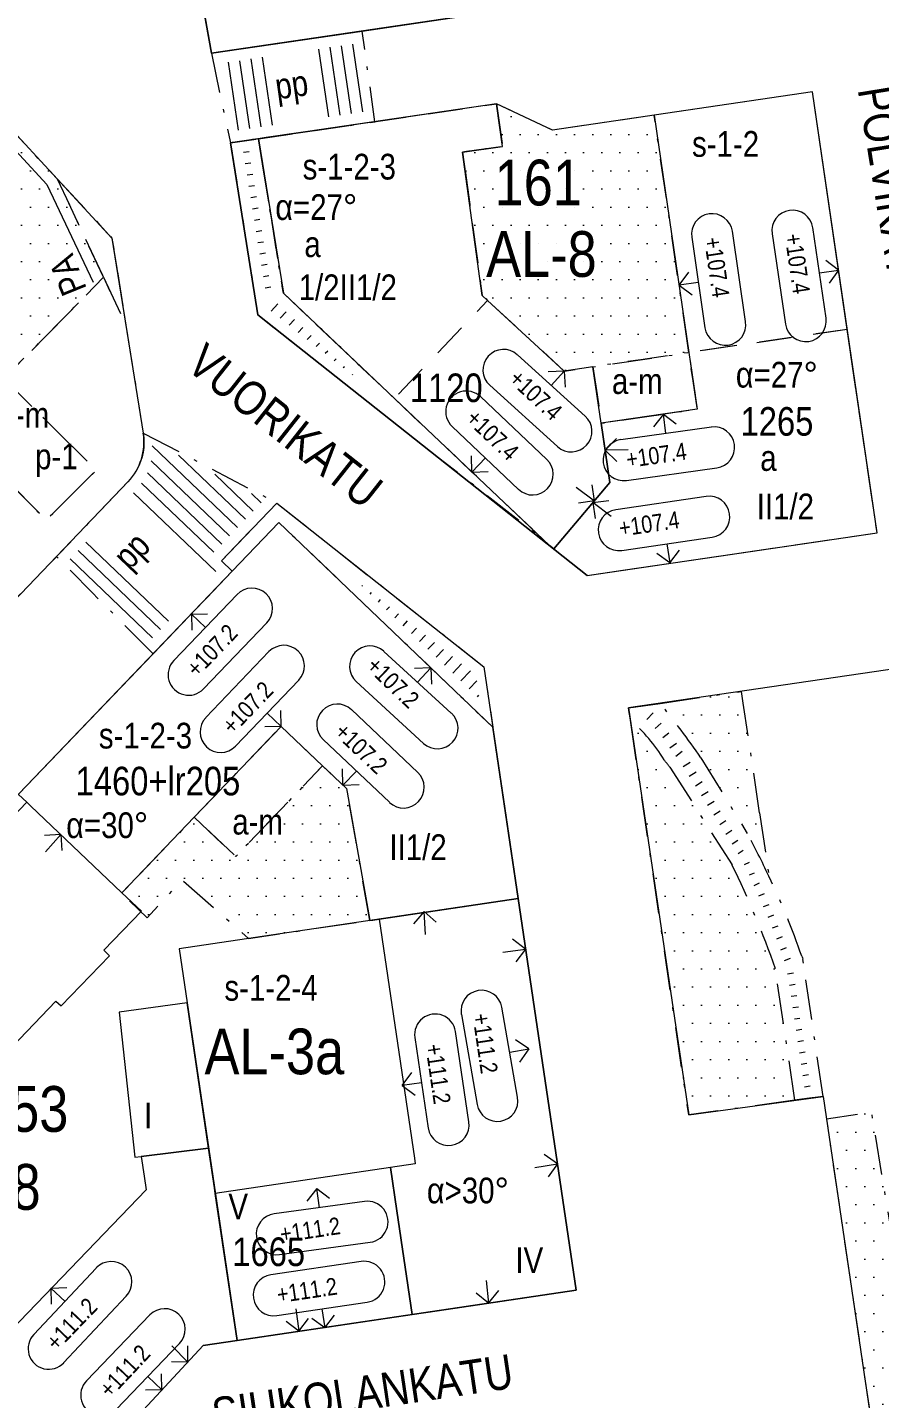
# Model space of a CAD drawing. Header units: metres. Extents: x 24485995 to 24488038, y 6819999 to 6822001.
# Drawn here: x 24487696 to 24487770.6, y 6821581.7 to 6821701.7 of the extents above; entities that cross this region are included whole.
import ezdxf

# ---------------------------------------------------------------- set-up
doc = ezdxf.new("R2010")
doc.units = ezdxf.units.M
for name, pattern in [('k10040', [10.3, 3.5, -1.5, 0.3, -1.5, 3.5]), ('k10050', [8, 3, -2, 3]), ('K10271', [0]), ('k10630.1', [0]), ('Pensasaita', [0])]:
    doc.linetypes.add(name, pattern=pattern)
for name, color, linetype, lineweight in [('AK_AsemakaavaTeksti_Kadun_puistonnimi', 7, 'Continuous', 0), ('AK_AsemakaavaTeksti_Korttelinumero', 7, 'Continuous', 0), ('AK_Kaavamerkinta_Kayttotarkoitusalue', 7, 'Continuous', 0), ('AK_KayttotarkoitusViiva', 7, 'Continuous', 0), ('AK_LiikennointiViiva_Ajoneuvoliittymakielto', 7, 'Continuous', 0), ('AK_LiikennointiViiva_Polkuviivoitus', 7, 'Continuous', 0), ('AK_MuuAsemakaavaTeksti_Alueenosan_kayttotarkoitus', 7, 'Continuous', 0), ('AK_MuuAsemakaavaTeksti_Erityismaarays', 7, 'Continuous', 0), ('AK_MuuAsemakaavaViiva_alueenosan_raja', 7, 'Continuous', 0), ('AK_MuuAsemakaavaViiva_Ohj_alueenosan_raja', 7, 'Continuous', 0), ('AK_Poistettava_merkintä', 7, 'Continuous', 0), ('AK_RakennusalaTeksti_Kerrosala_tai_luku', 7, 'Continuous', 0), ('AK_RakennusalaTeksti_Rakennusoikeus', 7, 'Continuous', 0), ('AK_RakennusalaViiva_Rakennusalan_raja__I_', 7, 'Continuous', 0), ('AK_RakentaminenSymboli_Rajaan_kiinni_nuoli', 7, 'Continuous', 0), ('AK_RakentaminenTeksti_Kattokaltevuus', 7, 'Continuous', 0), ('AK_RakentaminenTeksti_Korkeusmerkinta', 7, 'Continuous', 0), ('AK_RakentaminenTeksti_Korkeusmerkinta_ja_soikio_ja_nuoli', 7, 'Continuous', 0), ('AK_YmparistoAlue_Istutettava_alue', 7, 'Continuous', 0), ('AK_YmparistoTeksti_Aita_puurivimerkinta', 7, 'Continuous', 0), ('AK_YmparistoViiva_Istutettava_pensasaita', 7, 'Continuous', 0)]:
    doc.layers.add(name, color=color, linetype=linetype, lineweight=lineweight)
doc.styles.add('ArialNarrow', font='ARIALN.TTF')

# ---------------------------------------------------------------- blocks, each defined once
blk = doc.blocks.new('NUOLI1')
at = {"layer": 'AK_RakentaminenSymboli_Rajaan_kiinni_nuoli', "color": 7, "linetype": 'Continuous', "lineweight": 0}
for p, q in [((0, 2), (0, 0)), ((0, 0), (-1, 1)), ((0, 0), (1, 1))]:
    blk.add_line(p, q, dxfattribs=at)

msp = doc.modelspace()

# ---------------------------------------------------------------- hatches: boundary and pattern name
at = {"layer": 'AK_YmparistoAlue_Istutettava_alue', "linetype": 'Continuous', "lineweight": 0}
h = msp.add_hatch(dxfattribs=at)
h.set_pattern_fill('DOTS', style=0)
h.paths.add_polyline_path([(24487690.14, 6821679.85), (24487687.71, 6821677.37), (24487693.96, 6821670.9), (24487702.69, 6821679.79), (24487698.67, 6821688.37), (24487689.23, 6821698.57), (24487676.84, 6821687.11), (24487664.45, 6821675.64), (24487666.59, 6821673.49), (24487681.83, 6821688.28), (24487681.83, 6821688.28)], flags=0)
h = msp.add_hatch(dxfattribs=at)
h.set_pattern_fill('DOTS', style=0)
h.paths.add_polyline_path([(24487743.01, 6821671.6), (24487745.53, 6821671.97), (24487753.93, 6821673.2), (24487750.88, 6821693.97), (24487741.98, 6821692.67), (24487737.09, 6821694.98), (24487737.61, 6821691.23), (24487734.11, 6821690.75), (24487735.84, 6821678.2), (24487736.31, 6821677.77)], flags=0)
h = msp.add_hatch(dxfattribs=at)
h.set_pattern_fill('DOTS', style=0)
h.paths.add_polyline_path([(24487760.1, 6821632.94), (24487758.69, 6821642.53), (24487758.54, 6821643.55), (24487751.4, 6821642.5), (24487752.63, 6821640.95), (24487753.83, 6821639.36), (24487754.97, 6821637.74), (24487759.03, 6821631.12), (24487760, 6821629.27), (24487760.93, 6821627.39)], flags=0)
h = msp.add_hatch(dxfattribs=at)
h.set_pattern_fill('DOTS', style=0)
h.paths.add_polyline_path([(24487749.18, 6821640.72), (24487748.8, 6821641.06), (24487753.91, 6821606.48), (24487763.21, 6821607.76), (24487761.5, 6821619.27), (24487760.66, 6821621.59), (24487759.74, 6821623.88), (24487758.75, 6821626.13), (24487757.7, 6821628.36), (24487752.27, 6821636.92), (24487751.76, 6821637.56), (24487751.48, 6821637.99), (24487751.19, 6821638.41), (24487750.89, 6821638.82), (24487750.58, 6821639.22), (24487750.25, 6821639.62), (24487749.9, 6821640), (24487749.54, 6821640.36)], flags=0)
h = msp.add_hatch(dxfattribs=at)
h.set_pattern_fill('DOTS', style=0)
h.paths.add_polyline_path([(24487721.87, 6821637.04), (24487714.26, 6821629.09), (24487710.63, 6821632.53), (24487704.27, 6821625.89), (24487706.5, 6821623.73), (24487709.57, 6821627.04), (24487715.39, 6821621.93), (24487726.01, 6821623.5), (24487723.96, 6821635.05)], flags=0)
h = msp.add_hatch(dxfattribs=at)
h.set_pattern_fill('DOTS', style=0)
h.paths.add_polyline_path([(24487771.3, 6821598.42), (24487769.92, 6821606.72), (24487765.97, 6821606.12), (24487770.36, 6821576.44), (24487770.94, 6821572.48), (24487800.6, 6821577.01), (24487800.02, 6821580.97), (24487774.81, 6821577.1)], flags=0)

# ---------------------------------------------------------------- linework, layer by layer
at = {"layer": 'AK_KayttotarkoitusViiva', "linetype": 'Continuous', "lineweight": 20, "flags": 128}
for points in [[(24487774.61, 6821710.6), (24487746.46, 6821706.46), (24487735.08, 6821704.79), (24487735.37, 6821702.82), (24487712.13, 6821699.4), (24487709.02, 6821716.79), (24487728.54, 6821734.71), (24487753.33, 6821757.47)], [(24487664.45, 6821675.64), (24487689.23, 6821698.57), (24487703.43, 6821683.22), (24487706.17, 6821666.16)], [(24487737.09, 6821694.98), (24487713.79, 6821691.56), (24487716.2, 6821676.5), (24487745.03, 6821653.7), (24487770.4, 6821657.42), (24487764.73, 6821696.01), (24487741.98, 6821692.67), (24487737.09, 6821694.98)], [(24487704.84, 6821661.91), (24487691.69, 6821648.18)], [(24487686.08, 6821572.23), (24487660.63, 6821598.39), (24487695.28, 6821634.57), (24487713.95, 6821654.07), (24487713.02, 6821654.97), (24487717.86, 6821660.03), (24487735.98, 6821645.69), (24487738.98, 6821625.41)], [(24487832.23, 6821581.84), (24487825.07, 6821629.3), (24487821.77, 6821634.44), (24487810.97, 6821651.25), (24487748.65, 6821642.1), (24487753.91, 6821606.48), (24487765.68, 6821608.1), (24487770.94, 6821572.49), (24487821.77, 6821580.24), (24487832.23, 6821581.84)], [(24487738.98, 6821625.41), (24487709.31, 6821621.03), (24487714.38, 6821586.74)], [(24487738.98, 6821625.41), (24487744.05, 6821591.13), (24487714.38, 6821586.74)], [(24487714.38, 6821586.74), (24487711.41, 6821586.3), (24487692.36, 6821565.78), (24487690.27, 6821567.93)]]:
    msp.add_lwpolyline(points, dxfattribs=at)
at = {"layer": 'AK_KayttotarkoitusViiva', "linetype": 'Continuous', "lineweight": 20}
msp.add_arc((24487701.23, 6821665.36), 5, 316.2359, 9.0985, dxfattribs=at)
at = {"layer": 'AK_LiikennointiViiva_Ajoneuvoliittymakielto', "linetype": 'k10630.1', "lineweight": 5, "flags": 128}
for points in [[(24487712.13, 6821699.4), (24487709.02, 6821716.79)], [(24487689.23, 6821698.57), (24487703.43, 6821683.22)], [(24487716.2, 6821676.5), (24487713.79, 6821691.56)], [(24487703.43, 6821683.22), (24487706.17, 6821666.16)], [(24487745.03, 6821653.7), (24487716.2, 6821676.5)], [(24487717.86, 6821660.03), (24487735.98, 6821645.69)], [(24487735.98, 6821645.69), (24487738.98, 6821625.41)]]:
    msp.add_lwpolyline(points, dxfattribs=at)
at = {"layer": 'AK_LiikennointiViiva_Polkuviivoitus', "linetype": 'Continuous', "lineweight": 0, "flags": 128}
for points in [[(24487721.52, 6821699.77), (24487722.39, 6821693.83)], [(24487722.51, 6821699.92), (24487723.38, 6821693.97)], [(24487723.49, 6821700.06), (24487724.37, 6821694.12)], [(24487724.48, 6821700.21), (24487725.36, 6821694.27)], [(24487713.6, 6821698.61), (24487714.47, 6821692.67)], [(24487714.59, 6821698.75), (24487715.46, 6821692.81)], [(24487715.58, 6821698.9), (24487716.45, 6821692.96)], [(24487716.57, 6821699.05), (24487717.44, 6821693.1)], [(24487715.28, 6821691.76), (24487714.78, 6821691.68)], [(24487715.44, 6821690.77), (24487714.94, 6821690.7)], [(24487715.59, 6821689.79), (24487715.1, 6821689.71)], [(24487715.75, 6821688.8), (24487715.26, 6821688.72)], [(24487715.91, 6821687.81), (24487715.42, 6821687.73)], [(24487716.07, 6821686.82), (24487715.57, 6821686.75)], [(24487716.23, 6821685.84), (24487715.73, 6821685.76)], [(24487716.38, 6821684.85), (24487715.89, 6821684.77)], [(24487716.54, 6821683.86), (24487716.05, 6821683.78)], [(24487716.7, 6821682.88), (24487716.21, 6821682.8)], [(24487716.86, 6821681.89), (24487716.36, 6821681.81)], [(24487717.02, 6821680.9), (24487716.52, 6821680.82)], [(24487717.17, 6821679.91), (24487716.68, 6821679.83)], [(24487717.33, 6821678.93), (24487716.84, 6821678.85)], [(24487717.96, 6821677.46), (24487717.37, 6821676.84)], [(24487718.69, 6821676.77), (24487718.16, 6821676.22)], [(24487719.41, 6821676.09), (24487718.95, 6821675.6)], [(24487720.14, 6821675.4), (24487719.74, 6821674.97)], [(24487720.87, 6821674.71), (24487720.52, 6821674.35)], [(24487721.59, 6821674.02), (24487721.31, 6821673.73)], [(24487722.32, 6821673.33), (24487722.1, 6821673.11)], [(24487723.04, 6821672.65), (24487722.89, 6821672.48)], [(24487723.77, 6821671.96), (24487723.67, 6821671.86)], [(24487724.49, 6821671.27), (24487724.46, 6821671.24)], [(24487714.42, 6821657.89), (24487706.94, 6821665.05)], [(24487713.73, 6821657.16), (24487706.86, 6821663.74)], [(24487715.11, 6821658.61), (24487709.24, 6821664.23)], [(24487713.04, 6821656.44), (24487706.53, 6821662.67)], [(24487715.8, 6821659.33), (24487712.43, 6821662.56)], [(24487712.35, 6821655.72), (24487706.02, 6821661.77)], [(24487712.52, 6821654.03), (24487705.3, 6821660.94)], [(24487716.5, 6821660.05), (24487715.63, 6821660.88)], [(24487708.37, 6821649.69), (24487701.15, 6821656.61)], [(24487706.99, 6821648.25), (24487699.77, 6821655.16)], [(24487707.68, 6821648.97), (24487700.46, 6821655.89)], [(24487725.3, 6821652.76), (24487725.37, 6821652.82)], [(24487726.03, 6821652.07), (24487726.15, 6821652.2)], [(24487726.75, 6821651.37), (24487726.94, 6821651.58)], [(24487727.47, 6821650.68), (24487727.73, 6821650.95)], [(24487728.19, 6821649.99), (24487728.52, 6821650.33)], [(24487728.92, 6821649.3), (24487729.3, 6821649.71)], [(24487729.64, 6821648.61), (24487730.09, 6821649.08)], [(24487730.36, 6821647.92), (24487730.88, 6821648.46)], [(24487731.08, 6821647.23), (24487731.67, 6821647.84)], [(24487731.81, 6821646.54), (24487732.46, 6821647.21)], [(24487732.53, 6821645.84), (24487733.24, 6821646.59)], [(24487733.25, 6821645.15), (24487734.03, 6821645.97)], [(24487733.97, 6821644.46), (24487734.82, 6821645.35)], [(24487734.7, 6821643.77), (24487735.37, 6821644.47)], [(24487735.42, 6821643.08), (24487735.55, 6821643.22)], [(24487750.23, 6821641.09), (24487750.8, 6821641.67)], [(24487750.97, 6821640.3), (24487751.51, 6821640.77)], [(24487751.63, 6821639.5), (24487752.16, 6821639.92)], [(24487752.26, 6821638.62), (24487752.83, 6821639.01)], [(24487752.79, 6821637.87), (24487753.34, 6821638.31)], [(24487753.42, 6821636.96), (24487754.03, 6821637.35)], [(24487753.95, 6821636.12), (24487754.56, 6821636.5)], [(24487754.49, 6821635.28), (24487755.08, 6821635.65)], [(24487755.03, 6821634.43), (24487755.6, 6821634.8)], [(24487755.56, 6821633.59), (24487756.13, 6821633.95)], [(24487756.1, 6821632.74), (24487756.65, 6821633.09)], [(24487756.63, 6821631.9), (24487757.17, 6821632.24)], [(24487757.17, 6821631.05), (24487757.69, 6821631.39)], [(24487757.7, 6821630.21), (24487758.21, 6821630.53)], [(24487758.24, 6821629.37), (24487758.68, 6821629.65)], [(24487758.79, 6821628.4), (24487759.22, 6821628.6)], [(24487759.23, 6821627.48), (24487759.67, 6821627.68)], [(24487759.65, 6821626.57), (24487760.1, 6821626.78)], [(24487760.06, 6821625.64), (24487760.54, 6821625.85)], [(24487760.47, 6821624.71), (24487760.95, 6821624.91)], [(24487760.86, 6821623.79), (24487761.35, 6821623.99)], [(24487761.24, 6821622.84), (24487761.74, 6821623.04)], [(24487761.61, 6821621.9), (24487762.11, 6821622.09)], [(24487761.96, 6821620.94), (24487762.48, 6821621.13)], [(24487762.3, 6821620), (24487762.81, 6821620.19)], [(24487762.57, 6821618.84), (24487763.07, 6821618.91)], [(24487762.72, 6821617.85), (24487763.22, 6821617.92)], [(24487762.87, 6821616.86), (24487763.36, 6821616.93)], [(24487763.01, 6821615.87), (24487763.51, 6821615.95)], [(24487763.16, 6821614.88), (24487763.65, 6821614.96)], [(24487763.31, 6821613.89), (24487763.8, 6821613.97)], [(24487763.45, 6821612.9), (24487763.95, 6821612.98)], [(24487763.6, 6821611.92), (24487764.09, 6821611.99)], [(24487763.74, 6821610.93), (24487764.24, 6821611)], [(24487763.89, 6821609.94), (24487764.38, 6821610.01)], [(24487764.04, 6821608.95), (24487764.53, 6821609.02)]]:
    msp.add_lwpolyline(points, dxfattribs=at)
at = {"layer": 'AK_MuuAsemakaavaViiva_alueenosan_raja', "linetype": 'k10040', "lineweight": 5, "flags": 128}
for points in [[(24487712.13, 6821699.4), (24487713.79, 6821691.56), (24487726.45, 6821693.41), (24487725.33, 6821701.34), (24487712.13, 6821699.4)], [(24487664.45, 6821675.64), (24487666.59, 6821673.49), (24487681.83, 6821688.28), (24487681.83, 6821688.28), (24487690.14, 6821679.85), (24487687.71, 6821677.37), (24487693.96, 6821670.9), (24487702.69, 6821679.79), (24487698.67, 6821688.37), (24487689.23, 6821698.57), (24487676.84, 6821687.11), (24487664.45, 6821675.64)], [(24487737.09, 6821694.98), (24487737.61, 6821691.23), (24487734.11, 6821690.75), (24487735.84, 6821678.2), (24487736.31, 6821677.77), (24487743.01, 6821671.59), (24487745.52, 6821671.96), (24487753.93, 6821673.2), (24487752.41, 6821683.58), (24487750.88, 6821693.97), (24487741.98, 6821692.67), (24487737.09, 6821694.98)], [(24487713.79, 6821691.56), (24487715, 6821684.03), (24487716.2, 6821676.5), (24487730.62, 6821665.1), (24487740.92, 6821657.08), (24487734.94, 6821662.75), (24487728.15, 6821669.18), (24487723.29, 6821673.79), (24487718.43, 6821678.4), (24487717.35, 6821685.16), (24487716.26, 6821691.92), (24487713.79, 6821691.56)], [(24487704.84, 6821661.91), (24487698.27, 6821655.04), (24487691.69, 6821648.18), (24487675.29, 6821664.71), (24487683.38, 6821672.96), (24487689.72, 6821666.57), (24487697.67, 6821658.55), (24487702.06, 6821662.91), (24487693.96, 6821670.9), (24487702.69, 6821679.79), (24487704.65, 6821675.6)], [(24487702.69, 6821679.79), (24487704.65, 6821675.6)], [(24487704.65, 6821675.6), (24487706.17, 6821666.16)], [(24487745.52, 6821671.96), (24487745.89, 6821669.49), (24487746.25, 6821667.02), (24487750.46, 6821667.63), (24487754.66, 6821668.25), (24487754.3, 6821670.72), (24487753.93, 6821673.2), (24487749.73, 6821672.58), (24487745.52, 6821671.96)], [(24487689.72, 6821666.57), (24487697.67, 6821658.55), (24487702.06, 6821662.91), (24487693.96, 6821670.9), (24487689.72, 6821666.57)], [(24487706.17, 6821666.16), (24487706.22, 6821665.74), (24487706.23, 6821665.32), (24487706.21, 6821664.9), (24487706.15, 6821664.49), (24487706.06, 6821664.08), (24487705.94, 6821663.68), (24487705.78, 6821663.29), (24487705.59, 6821662.91), (24487705.37, 6821662.56), (24487705.12, 6821662.22), (24487704.84, 6821661.91)], [(24487706.17, 6821666.16), (24487717.86, 6821660.03)], [(24487713.02, 6821654.97), (24487717.86, 6821660.03)], [(24487713.02, 6821654.97), (24487715.44, 6821657.5), (24487717.86, 6821660.03), (24487726.92, 6821652.86), (24487735.98, 6821645.69), (24487736.76, 6821640.41), (24487727.4, 6821649.37), (24487718.03, 6821658.33), (24487715.99, 6821656.2), (24487713.95, 6821654.07), (24487713.02, 6821654.97)], [(24487742.09, 6821656.03), (24487741.73, 6821656.31)], [(24487707.02, 6821646.83), (24487701.73, 6821652.17), (24487698.57, 6821655.36)], [(24487707.02, 6821646.83), (24487713.95, 6821654.07)], [(24487751.4, 6821642.5), (24487758.54, 6821643.55)], [(24487758.69, 6821642.53), (24487758.54, 6821643.55)], [(24487748.65, 6821642.1), (24487751.4, 6821642.5)], [(24487748.68, 6821641.89), (24487748.65, 6821642.1)], [(24487748.8, 6821641.06), (24487748.68, 6821641.89)], [(24487760.11, 6821632.93), (24487758.69, 6821642.53)], [(24487763.2, 6821607.76), (24487753.91, 6821606.48), (24487748.8, 6821641.06)], [(24487710.63, 6821632.53), (24487718.23, 6821640.47), (24487721.87, 6821637.04), (24487714.26, 6821629.09), (24487710.63, 6821632.53)], [(24487754.97, 6821637.74), (24487759.03, 6821631.12)], [(24487726.01, 6821623.5), (24487723.96, 6821635.05), (24487721.87, 6821637.04), (24487714.26, 6821629.09), (24487710.63, 6821632.53), (24487704.27, 6821625.89), (24487706.5, 6821623.73), (24487709.57, 6821627.04), (24487715.39, 6821621.93), (24487726.01, 6821623.5)], [(24487752.27, 6821636.91), (24487757.7, 6821628.36)], [(24487760.11, 6821632.93), (24487760.93, 6821627.38)], [(24487704.27, 6821625.89), (24487704.33, 6821625.95)], [(24487763.81, 6821620.37), (24487763.86, 6821620.23), (24487763.9, 6821620.1)], [(24487763.2, 6821607.76), (24487761.5, 6821619.27)], [(24487765.68, 6821608.1), (24487763.9, 6821620.1)], [(24487765.68, 6821608.1), (24487764.26, 6821607.91), (24487763.82, 6821607.85), (24487763.2, 6821607.76)], [(24487768.31, 6821590.29), (24487770.94, 6821572.49), (24487770.94, 6821572.48), (24487796.36, 6821576.36), (24487800.6, 6821577.01), (24487800.02, 6821580.97), (24487787.41, 6821579.04), (24487774.81, 6821577.1), (24487773.05, 6821587.76), (24487769.92, 6821606.72), (24487765.97, 6821606.12), (24487768.31, 6821590.29)]]:
    msp.add_lwpolyline(points, dxfattribs=at)
at = {"layer": 'AK_MuuAsemakaavaViiva_alueenosan_raja', "linetype": 'k10040', "lineweight": 5}
for centre, radius, start, end in [((24487693.9, 6821595.69), 74.15, 34.5493, 39.148), ((24487738.76, 6821629.59), 15.25, 31.4904, 48.8078), ((24487705.49, 6821600.3), 59.4, 38.0467, 38.8348), ((24487691.13, 6821594.32), 77.23, 25.3478, 28.4553), ((24487687.45, 6821593.61), 78.37, 19.1169, 26.3224), ((24487698.14, 6821597.48), 69.54, 19.2151, 25.463)]:
    msp.add_arc(centre, radius, start, end, dxfattribs=at)
at = {"layer": 'AK_MuuAsemakaavaViiva_Ohj_alueenosan_raja', "linetype": 'k10050', "lineweight": 5, "flags": 128}
for points in [[(24487716.26, 6821691.92), (24487725.44, 6821693.27), (24487737.09, 6821694.98), (24487737.61, 6821691.23), (24487734.11, 6821690.75), (24487735.84, 6821678.2), (24487736.31, 6821677.77), (24487728.15, 6821669.18), (24487723.29, 6821673.79), (24487718.43, 6821678.4), (24487717.35, 6821685.16), (24487716.26, 6821691.92)], [(24487698.67, 6821688.37), (24487703.43, 6821683.22), (24487704.65, 6821675.6)], [(24487702.69, 6821679.79), (24487698.67, 6821688.37)], [(24487746.25, 6821667.02), (24487747.01, 6821661.82), (24487742.09, 6821656.03), (24487745.03, 6821653.7), (24487770.4, 6821657.42), (24487769.09, 6821666.33), (24487767.78, 6821675.23), (24487753.93, 6821673.2), (24487754.66, 6821668.25), (24487746.25, 6821667.02)], [(24487767.78, 6821675.23), (24487753.93, 6821673.2)]]:
    msp.add_lwpolyline(points, dxfattribs=at)
at = {"layer": 'AK_Poistettava_merkintä', "linetype": 'k10040', "lineweight": 0, "flags": 128}
msp.add_lwpolyline([(24487698.67, 6821688.37), (24487703.43, 6821683.22), (24487703.8, 6821680.93), (24487704.65, 6821675.6)], dxfattribs=at)
at = {"layer": 'AK_RakennusalaViiva_Rakennusalan_raja__I_', "linetype": 'K10271', "lineweight": 9, "flags": 128}
for points in [[(24487712.13, 6821699.4), (24487725.33, 6821701.34), (24487735.37, 6821702.82), (24487735.12, 6821704.79), (24487743.42, 6821706.02), (24487741.56, 6821718.64), (24487723.19, 6821715.93), (24487709.99, 6821714), (24487709.53, 6821713.93), (24487712.13, 6821699.4)], [(24487747.01, 6821661.82), (24487742.09, 6821656.03), (24487745.03, 6821653.7), (24487748.14, 6821654.15), (24487756.55, 6821655.39), (24487770.4, 6821657.42), (24487767.78, 6821675.23), (24487764.73, 6821696.01), (24487750.88, 6821693.97), (24487753.93, 6821673.2), (24487754.66, 6821668.25), (24487746.25, 6821667.02), (24487747.01, 6821661.82)], [(24487745.52, 6821671.96), (24487743.01, 6821671.59), (24487736.31, 6821677.77), (24487735.84, 6821678.2), (24487734.11, 6821690.75), (24487737.61, 6821691.23), (24487737.09, 6821694.98), (24487726.45, 6821693.41), (24487716.93, 6821692.02), (24487716.26, 6821691.92), (24487718.43, 6821678.4), (24487728.15, 6821669.18), (24487741.73, 6821656.31), (24487742.09, 6821656.03), (24487747.01, 6821661.82), (24487746.25, 6821667.02), (24487745.52, 6821671.96)], [(24487726.81, 6821623.61), (24487738.98, 6821625.41), (24487736.76, 6821640.41), (24487718.03, 6821658.33), (24487713.95, 6821654.07), (24487707.02, 6821646.83), (24487695.28, 6821634.57), (24487695.24, 6821634.53), (24487695.97, 6821633.84), (24487696.3, 6821633.53), (24487704.3, 6821625.92), (24487710.63, 6821632.53), (24487718.23, 6821640.47), (24487721.87, 6821637.04), (24487723.96, 6821635.05), (24487724.02, 6821634.72), (24487726.01, 6821623.5), (24487726.26, 6821623.53), (24487726.81, 6821623.61)], [(24487675.22, 6821612.18), (24487674.5, 6821612.87), (24487660.63, 6821598.39), (24487661.33, 6821597.67), (24487686.08, 6821572.23), (24487686.01, 6821572.15), (24487685.94, 6821572.08), (24487685.87, 6821572), (24487685.81, 6821571.92), (24487685.74, 6821571.83), (24487685.68, 6821571.75), (24487685.63, 6821571.66), (24487685.57, 6821571.57), (24487685.52, 6821571.48), (24487685.47, 6821571.38), (24487685.43, 6821571.29), (24487685.39, 6821571.19), (24487685.35, 6821571.09), (24487685.32, 6821570.99), (24487685.29, 6821570.89), (24487685.26, 6821570.79), (24487685.24, 6821570.69), (24487685.22, 6821570.59), (24487685.2, 6821570.48), (24487685.19, 6821570.38), (24487685.18, 6821570.28), (24487685.18, 6821570.17), (24487685.18, 6821570.07), (24487685.18, 6821569.96), (24487685.18, 6821569.86), (24487685.19, 6821569.75), (24487685.21, 6821569.65), (24487685.22, 6821569.55), (24487685.24, 6821569.44), (24487685.27, 6821569.34), (24487685.3, 6821569.24), (24487685.33, 6821569.14), (24487685.36, 6821569.04), (24487685.4, 6821568.94), (24487685.44, 6821568.85), (24487685.48, 6821568.75), (24487685.53, 6821568.66), (24487685.58, 6821568.57), (24487685.64, 6821568.48), (24487685.7, 6821568.39), (24487685.76, 6821568.31), (24487685.82, 6821568.22), (24487685.89, 6821568.14), (24487685.95, 6821568.06), (24487686.03, 6821567.99), (24487686.1, 6821567.91), (24487686.18, 6821567.84), (24487686.26, 6821567.77), (24487686.34, 6821567.71), (24487686.42, 6821567.64), (24487686.51, 6821567.58), (24487686.6, 6821567.53), (24487686.69, 6821567.47), (24487686.78, 6821567.42), (24487686.87, 6821567.38), (24487686.97, 6821567.33), (24487687.06, 6821567.29), (24487687.16, 6821567.25), (24487687.26, 6821567.22), (24487687.36, 6821567.19), (24487687.46, 6821567.16), (24487687.56, 6821567.14), (24487687.67, 6821567.12), (24487687.77, 6821567.11), (24487687.87, 6821567.09), (24487687.98, 6821567.08), (24487688.08, 6821567.08), (24487688.19, 6821567.08), (24487688.29, 6821567.08), (24487688.4, 6821567.09), (24487688.5, 6821567.1), (24487688.6, 6821567.11), (24487688.71, 6821567.13), (24487688.81, 6821567.15), (24487688.91, 6821567.17), (24487689.01, 6821567.2), (24487689.11, 6821567.23), (24487689.21, 6821567.26), (24487689.31, 6821567.3), (24487689.41, 6821567.34), (24487689.5, 6821567.39), (24487689.59, 6821567.43), (24487689.69, 6821567.49), (24487689.78, 6821567.54), (24487689.86, 6821567.6), (24487689.95, 6821567.66), (24487690.03, 6821567.72), (24487690.11, 6821567.79), (24487690.19, 6821567.86), (24487690.27, 6821567.93), (24487692.36, 6821565.78), (24487711.41, 6821586.3), (24487714.38, 6821586.74), (24487712.47, 6821599.6), (24487712.4, 6821600.09), (24487711.89, 6821603.57), (24487705.98, 6821602.84), (24487706.24, 6821601.12), (24487706.42, 6821599.92), (24487691.64, 6821584.57), (24487691.61, 6821584.61), (24487691.59, 6821584.65), (24487691.56, 6821584.69), (24487691.54, 6821584.73), (24487691.51, 6821584.77), (24487691.48, 6821584.8), (24487691.45, 6821584.84), (24487691.41, 6821584.87), (24487691.38, 6821584.91), (24487691.35, 6821584.94), (24487691.31, 6821584.97), (24487691.27, 6821585), (24487691.24, 6821585.03), (24487691.2, 6821585.05), (24487691.16, 6821585.08), (24487691.12, 6821585.1), (24487691.08, 6821585.13), (24487691.03, 6821585.15), (24487690.99, 6821585.17), (24487690.95, 6821585.19), (24487690.9, 6821585.2), (24487690.86, 6821585.22), (24487690.81, 6821585.23), (24487690.77, 6821585.24), (24487690.72, 6821585.25), (24487690.68, 6821585.26), (24487690.63, 6821585.27), (24487690.58, 6821585.28), (24487690.54, 6821585.28), (24487690.49, 6821585.28), (24487690.44, 6821585.28), (24487690.39, 6821585.28), (24487690.35, 6821585.28), (24487690.3, 6821585.28), (24487690.25, 6821585.27), (24487686.79, 6821588.77), (24487688.11, 6821590.11), (24487679.04, 6821599.34), (24487679.06, 6821599.35), (24487679.07, 6821599.36), (24487679.09, 6821599.38), (24487679.11, 6821599.39), (24487679.13, 6821599.4), (24487679.15, 6821599.41), (24487679.16, 6821599.43), (24487679.18, 6821599.44), (24487679.19, 6821599.45), (24487679.21, 6821599.47), (24487679.22, 6821599.48), (24487679.24, 6821599.5), (24487679.25, 6821599.52), (24487679.26, 6821599.53), (24487679.28, 6821599.55), (24487679.29, 6821599.57), (24487679.3, 6821599.59), (24487679.31, 6821599.61), (24487679.32, 6821599.62), (24487679.33, 6821599.64), (24487679.34, 6821599.66), (24487679.34, 6821599.68), (24487679.35, 6821599.7), (24487679.36, 6821599.72), (24487679.36, 6821599.74), (24487679.37, 6821599.76), (24487679.37, 6821599.78), (24487679.38, 6821599.81), (24487679.38, 6821599.83), (24487679.38, 6821599.85), (24487679.38, 6821599.87), (24487679.38, 6821599.89), (24487679.38, 6821599.91), (24487679.38, 6821599.93), (24487679.38, 6821599.95), (24487679.38, 6821599.98), (24487679.38, 6821600), (24487679.37, 6821600.02), (24487679.37, 6821600.04), (24487679.36, 6821600.06), (24487679.36, 6821600.08), (24487679.35, 6821600.1), (24487679.34, 6821600.12), (24487679.33, 6821600.14), (24487679.32, 6821600.16), (24487679.32, 6821600.18), (24487679.31, 6821600.2), (24487679.29, 6821600.21), (24487679.28, 6821600.23), (24487679.27, 6821600.25), (24487679.26, 6821600.27), (24487679.25, 6821600.28), (24487679.23, 6821600.3), (24487679.22, 6821600.32), (24487679.2, 6821600.33), (24487679.19, 6821600.35), (24487679.17, 6821600.36), (24487679.16, 6821600.37), (24487679.14, 6821600.39), (24487679.12, 6821600.4), (24487679.1, 6821600.41), (24487679.09, 6821600.42), (24487679.07, 6821600.43), (24487681.29, 6821603.05), (24487683.1, 6821601.62), (24487683.1, 6821601.61), (24487683.11, 6821601.59), (24487683.12, 6821601.58), (24487683.13, 6821601.57), (24487683.14, 6821601.55), (24487683.15, 6821601.54), (24487683.16, 6821601.53), (24487683.17, 6821601.51), (24487683.18, 6821601.5), (24487683.2, 6821601.49), (24487683.21, 6821601.48), (24487683.22, 6821601.47), (24487683.23, 6821601.46), (24487683.25, 6821601.45), (24487683.26, 6821601.44), (24487683.28, 6821601.43), (24487683.29, 6821601.42), (24487683.3, 6821601.41), (24487683.32, 6821601.4), (24487683.33, 6821601.4), (24487683.35, 6821601.39), (24487683.37, 6821601.38), (24487683.38, 6821601.38), (24487683.4, 6821601.37), (24487683.41, 6821601.37), (24487683.43, 6821601.37), (24487683.45, 6821601.36), (24487683.46, 6821601.36), (24487683.48, 6821601.36), (24487683.5, 6821601.36), (24487683.51, 6821601.36), (24487683.53, 6821601.36), (24487683.55, 6821601.36), (24487683.56, 6821601.36), (24487683.58, 6821601.36), (24487683.6, 6821601.36), (24487683.61, 6821601.36), (24487683.63, 6821601.37), (24487683.65, 6821601.37), (24487683.66, 6821601.38), (24487683.68, 6821601.38), (24487683.7, 6821601.39), (24487683.71, 6821601.39), (24487683.73, 6821601.4), (24487683.74, 6821601.41), (24487683.76, 6821601.41), (24487683.77, 6821601.42), (24487683.79, 6821601.43), (24487683.8, 6821601.44), (24487683.81, 6821601.45), (24487683.83, 6821601.46), (24487683.84, 6821601.47), (24487683.85, 6821601.48), (24487683.87, 6821601.49), (24487683.88, 6821601.5), (24487683.89, 6821601.52), (24487683.9, 6821601.53), (24487683.91, 6821601.54), (24487683.92, 6821601.55), (24487683.93, 6821601.57), (24487683.94, 6821601.58), (24487683.95, 6821601.6), (24487683.96, 6821601.61), (24487683.96, 6821601.63), (24487683.97, 6821601.64), (24487683.98, 6821601.66), (24487683.99, 6821601.67), (24487688.54, 6821606.21), (24487688.94, 6821605.82), (24487693.16, 6821610.1), (24487692.76, 6821610.46), (24487698.51, 6821616.44), (24487698.97, 6821616.02), (24487703.21, 6821620.41), (24487702.73, 6821620.89), (24487706, 6821624.31), (24487704.3, 6821625.92), (24487696.3, 6821633.53), (24487695.97, 6821633.84), (24487675.22, 6821612.18)], [(24487727.81, 6821601.87), (24487728.37, 6821598.08), (24487729.71, 6821589.01), (24487731.88, 6821589.33), (24487744.05, 6821591.13), (24487738.98, 6821625.41), (24487726.81, 6821623.61), (24487729.91, 6821602.68), (24487729.98, 6821602.19), (24487727.81, 6821601.87)], [(24487711.89, 6821603.57), (24487710.01, 6821616.29), (24487704.05, 6821615.48), (24487705.44, 6821602.77), (24487705.98, 6821602.84), (24487711.89, 6821603.57)], [(24487714.38, 6821586.74), (24487729.71, 6821589.01), (24487728.37, 6821598.08), (24487727.81, 6821601.87), (24487712.47, 6821599.6), (24487714.38, 6821586.74)]]:
    msp.add_lwpolyline(points, dxfattribs=at)
at = {"layer": 'AK_RakentaminenTeksti_Korkeusmerkinta_ja_soikio_ja_nuoli', "linetype": 'Continuous', "lineweight": 5, "flags": 128}
for points in [[(24487765.93, 6821676.22), (24487764.77, 6821684.14)], [(24487754.17, 6821683.3), (24487755.33, 6821675.38)], [(24487758.89, 6821675.91), (24487757.73, 6821683.82)], [(24487761.21, 6821683.61), (24487762.37, 6821675.7)], [(24487765.35, 6821680.18), (24487767.03, 6821680.43)], [(24487767.03, 6821680.43), (24487765.9, 6821681.27)], [(24487767.03, 6821680.43), (24487766.19, 6821679.29)], [(24487753.07, 6821679.09), (24487753.91, 6821680.23)], [(24487754.75, 6821679.34), (24487753.07, 6821679.09)], [(24487753.07, 6821679.09), (24487754.2, 6821678.25)], [(24487744.84, 6821667.65), (24487738.91, 6821673.01)], [(24487743.01, 6821671.59), (24487741.6, 6821671.52)], [(24487741.87, 6821670.33), (24487743.01, 6821671.59)], [(24487743.01, 6821671.59), (24487743.09, 6821670.18)], [(24487736.49, 6821670.34), (24487742.43, 6821664.98)], [(24487741.49, 6821663.84), (24487735.68, 6821669.35)], [(24487751.69, 6821667.81), (24487750.84, 6821666.69)], [(24487751.69, 6821667.81), (24487752.82, 6821666.96)], [(24487751.92, 6821666.13), (24487751.69, 6821667.81)], [(24487733.2, 6821666.73), (24487739.01, 6821661.23)], [(24487755.89, 6821666.68), (24487747.96, 6821665.58)], [(24487734.94, 6821662.75), (24487734.9, 6821664.16)], [(24487736.11, 6821663.98), (24487734.94, 6821662.75)], [(24487734.94, 6821662.75), (24487736.35, 6821662.79)], [(24487748.46, 6821662.02), (24487756.38, 6821663.11)], [(24487755.44, 6821660.61), (24487747.52, 6821659.45)], [(24487748.05, 6821655.89), (24487755.96, 6821657.05)], [(24487752, 6821656.47), (24487752.25, 6821654.79)], [(24487752.25, 6821654.79), (24487751.12, 6821655.63)], [(24487752.25, 6821654.79), (24487753.09, 6821655.92)], [(24487714.38, 6821652.03), (24487708.84, 6821646.26)], [(24487710.38, 6821650.32), (24487711.8, 6821650.35)], [(24487710.38, 6821650.32), (24487710.41, 6821648.91)], [(24487711.61, 6821649.15), (24487710.38, 6821650.32)], [(24487711.44, 6821643.77), (24487716.98, 6821649.54)], [(24487717.17, 6821647.03), (24487711.64, 6821641.25)], [(24487733.13, 6821641.65), (24487727.23, 6821647.05)], [(24487731.33, 6821645.61), (24487729.92, 6821645.54)], [(24487730.18, 6821644.35), (24487731.33, 6821645.61)], [(24487731.33, 6821645.61), (24487731.39, 6821644.19)], [(24487714.24, 6821638.76), (24487719.77, 6821644.54)], [(24487724.8, 6821644.4), (24487730.7, 6821639)], [(24487718.23, 6821640.47), (24487718.2, 6821641.89)], [(24487730.2, 6821636.45), (24487724.39, 6821641.95)], [(24487717.01, 6821641.65), (24487718.23, 6821640.47)], [(24487718.23, 6821640.47), (24487716.82, 6821640.44)], [(24487721.91, 6821639.33), (24487727.72, 6821633.84)], [(24487723.65, 6821635.35), (24487723.61, 6821636.76)], [(24487724.82, 6821636.58), (24487723.65, 6821635.35)], [(24487723.65, 6821635.35), (24487725.06, 6821635.39)], [(24487738.93, 6821608.02), (24487737.56, 6821615.9)], [(24487734.01, 6821615.28), (24487735.38, 6821607.4)], [(24487729.94, 6821613.25), (24487731.11, 6821605.33)], [(24487734.67, 6821605.86), (24487733.5, 6821613.77)], [(24487738.24, 6821611.96), (24487739.92, 6821612.25)], [(24487739.92, 6821612.25), (24487738.76, 6821613.06)], [(24487739.92, 6821612.25), (24487739.1, 6821611.09)], [(24487728.84, 6821609.04), (24487729.68, 6821610.18)], [(24487730.52, 6821609.29), (24487728.84, 6821609.04)], [(24487728.84, 6821609.04), (24487729.98, 6821608.2)], [(24487721.35, 6821600.05), (24487720.49, 6821598.92)], [(24487721.35, 6821600.05), (24487722.48, 6821599.19)], [(24487721.58, 6821598.36), (24487721.35, 6821600.05)], [(24487725.54, 6821598.9), (24487717.62, 6821597.82)], [(24487718.1, 6821594.25), (24487726.03, 6821595.34)], [(24487702.06, 6821593.08), (24487696.58, 6821587.25)], [(24487725.24, 6821593.65), (24487717.33, 6821592.48)], [(24487698.08, 6821591.33), (24487699.49, 6821591.37)], [(24487698.08, 6821591.33), (24487698.12, 6821589.91)], [(24487699.32, 6821590.16), (24487698.08, 6821591.33)], [(24487699.2, 6821584.78), (24487704.68, 6821590.61)], [(24487717.86, 6821588.92), (24487725.77, 6821590.09)], [(24487721.81, 6821589.51), (24487722.06, 6821587.83)], [(24487706.74, 6821588.97), (24487701.19, 6821583.2)], [(24487722.06, 6821587.83), (24487720.93, 6821588.67)], [(24487722.06, 6821587.83), (24487722.9, 6821588.96)], [(24487703.79, 6821580.71), (24487709.34, 6821586.47)], [(24487706.56, 6821583.59), (24487707.79, 6821582.41)], [(24487707.79, 6821582.41), (24487707.76, 6821583.82)], [(24487707.79, 6821582.41), (24487706.37, 6821582.38)]]:
    msp.add_lwpolyline(points, dxfattribs=at)
at = {"layer": 'AK_RakentaminenTeksti_Korkeusmerkinta_ja_soikio_ja_nuoli', "linetype": 'Continuous', "lineweight": 5}
for centre, start, end in [((24487755.95, 6821683.56), 8.3592, 188.3592), ((24487762.99, 6821683.87), 8.3592, 188.3592), ((24487757.11, 6821675.64), 188.3592, 8.3592), ((24487764.15, 6821675.96), 188.3592, 8.3592), ((24487737.7, 6821671.68), 47.9059, 227.9059), ((24487734.44, 6821668.04), 46.5355, 226.5355), ((24487743.64, 6821666.31), 227.9059, 47.9059), ((24487756.13, 6821664.9), 277.8873, 97.8873), ((24487748.21, 6821663.8), 97.8873, 277.8873), ((24487740.25, 6821662.54), 226.5355, 46.5355), ((24487755.7, 6821658.83), 278.3479, 98.3479), ((24487747.78, 6821657.67), 98.3479, 278.3479), ((24487715.68, 6821650.79), 316.2377, 136.2377), ((24487718.47, 6821645.78), 316.2319, 136.2319), ((24487726.02, 6821645.73), 47.5377, 227.5377), ((24487710.14, 6821645.01), 136.2377, 316.2377), ((24487723.15, 6821640.64), 46.5983, 226.5983), ((24487712.94, 6821640), 136.2319, 316.2319), ((24487731.92, 6821640.32), 227.5377, 47.5377), ((24487728.96, 6821635.14), 226.5983, 46.5983), ((24487735.78, 6821615.59), 9.8739, 189.8739), ((24487731.72, 6821613.51), 8.4165, 188.4165), ((24487737.16, 6821607.71), 189.8739, 9.8739), ((24487732.89, 6821605.6), 188.4165, 8.4165), ((24487725.79, 6821597.12), 277.7888, 97.7888), ((24487717.86, 6821596.04), 97.7888, 277.7888), ((24487703.37, 6821591.85), 316.7739, 136.7739), ((24487725.51, 6821591.87), 278.4111, 98.4111), ((24487717.59, 6821590.7), 98.4111, 278.4111), ((24487708.04, 6821587.72), 316.083, 136.083), ((24487697.89, 6821586.02), 136.7739, 316.7739), ((24487702.49, 6821581.95), 136.083, 316.083)]:
    msp.add_arc(centre, 1.8, start, end, dxfattribs=at)
at = {"layer": 'AK_YmparistoViiva_Istutettava_pensasaita', "linetype": 'Pensasaita', "lineweight": 5, "flags": 128}
for points in [[(24487697.73, 6821687.91), (24487689.18, 6821697.16)], [(24487697.73, 6821687.91), (24487701.78, 6821679.37)]]:
    msp.add_lwpolyline(points, dxfattribs=at)

# ---------------------------------------------------------------- block references
at = {"layer": 'AK_RakentaminenSymboli_Rajaan_kiinni_nuoli', "color": 7, "lineweight": 0}
for p, rotation in [((24487746.6, 6821664.67), 270.6758322130605), ((24487745.65, 6821660.22), 53.02156612266229), ((24487745.53, 6821660.07), 233.032611913604), ((24487698.94, 6821631.02), 138.8611853025866), ((24487730.75, 6821624.27), 183.6435380815308), ((24487739.63, 6821621), 98.03230116675584), ((24487742.42, 6821602.2), 99.49903513984245), ((24487736.4, 6821590), 5.878668876884935), ((24487719.79, 6821587.54), 7.826472984391148), ((24487710.06, 6821584.84), 44.42721976849766)]:
    msp.add_blockref('NUOLI1', p, dxfattribs=dict(at, rotation=rotation))

# ---------------------------------------------------------------- texts
at = {"layer": 'AK_AsemakaavaTeksti_Kadun_puistonnimi', "linetype": 'Continuous', "lineweight": 5, "style": 'ArialNarrow'}
for s, rotation, p in [('POLVIKATU', 279.2301, (24487768.69, 6821696.24)), ('VUORIKATU', 321.6634, (24487709.8, 6821671.83)), ('SIUKOLANKATU', 8.4717, (24487712.45, 6821578.69))]:
    msp.add_text(s, height=3, rotation=rotation, dxfattribs=at).set_placement(p)
at = {"layer": 'AK_AsemakaavaTeksti_Korttelinumero', "linetype": 'Continuous', "lineweight": 5, "style": 'ArialNarrow'}
for s, p in [('161', (24487736.92, 6821686.08)), ('153', (24487691.97, 6821605))]:
    msp.add_text(s, height=4, dxfattribs=at).set_placement(p)
at = {"layer": 'AK_Kaavamerkinta_Kayttotarkoitusalue', "linetype": 'Continuous', "lineweight": 0, "style": 'ArialNarrow'}
for s, p in [('AL-8', (24487736.18, 6821679.83)), ('AL-3a', (24487711.53, 6821610.04)), ('AL-8', (24487687.51, 6821598.18))]:
    msp.add_text(s, height=4, dxfattribs=at).set_placement(p)
at = {"layer": 'AK_MuuAsemakaavaTeksti_Alueenosan_kayttotarkoitus', "linetype": 'Continuous', "lineweight": 0, "style": 'ArialNarrow'}
for rotation, p in [(8.0401, (24487717.88, 6821695.35)), (46.1919, (24487704.96, 6821654.06))]:
    msp.add_text('pp', height=2.25, rotation=rotation, dxfattribs=at).set_placement(p)
for s, p in [('a', (24487720.27, 6821681.56)), ('p-1', (24487696.7, 6821662.99)), ('a', (24487760.17, 6821662.85))]:
    msp.add_text(s, height=2.25, dxfattribs=at).set_placement(p)
at = {"layer": 'AK_MuuAsemakaavaTeksti_Erityismaarays', "linetype": 'Continuous', "lineweight": 0, "style": 'ArialNarrow'}
for s, p in [('s-1-2', (24487754.2, 6821690.34)), ('s-1-2-3', (24487720.12, 6821688.35)), ('a-m', (24487747.19, 6821669.58)), ('a-m', (24487693.5, 6821666.62)), ('s-1-2-3', (24487702.28, 6821638.55)), ('a-m', (24487713.96, 6821631.02)), ('s-1-2-4', (24487713.27, 6821616.48))]:
    msp.add_text(s, height=2.25, dxfattribs=at).set_placement(p)
at = {"layer": 'AK_RakennusalaTeksti_Kerrosala_tai_luku', "linetype": 'Continuous', "lineweight": 0, "style": 'ArialNarrow'}
for s, p in [('1/2II1/2', (24487719.77, 6821677.79)), ('II1/2', (24487759.86, 6821658.61)), ('II1/2', (24487727.71, 6821628.79)), ('I', (24487706.24, 6821605.3)), ('V', (24487713.62, 6821597.33)), ('IV', (24487738.74, 6821592.63))]:
    msp.add_text(s, height=2.25, dxfattribs=at).set_placement(p)
at = {"layer": 'AK_RakennusalaTeksti_Rakennusoikeus', "linetype": 'Continuous', "lineweight": 0, "style": 'ArialNarrow'}
for s, p in [('1120', (24487729.5, 6821668.87)), ('1265', (24487758.45, 6821665.93)), ('1460+lr205', (24487700.25, 6821634.45)), ('1665', (24487713.96, 6821593.25))]:
    msp.add_text(s, height=2.5, dxfattribs=at).set_placement(p)
at = {"layer": 'AK_RakentaminenTeksti_Kattokaltevuus', "linetype": 'Continuous', "lineweight": 0, "style": 'ArialNarrow'}
for s, p in [('α=27°', (24487717.72, 6821684.81)), ('α=27°', (24487758.03, 6821670.14)), ('α=30°', (24487699.42, 6821630.71)), ('α>30°', (24487730.99, 6821598.74))]:
    msp.add_text(s, height=2.25, dxfattribs=at).set_placement(p)
at = {"layer": 'AK_RakentaminenTeksti_Korkeusmerkinta', "linetype": 'Continuous', "lineweight": 0, "style": 'ArialNarrow'}
for s, rotation, p in [('+107.4', 278.3592, (24487755.24, 6821683.18)), ('+107.4', 278.3592, (24487762.29, 6821683.5)), ('+107.4', 317.349, (24487738.06, 6821670.74)), ('+107.4', 316.5354, (24487734.29, 6821667.28)), ('+107.4', 8.3537, (24487748.56, 6821663.09)), ('+107.4', 8.348, (24487747.93, 6821657.09)), ('+107.2', 46.2377, (24487710.88, 6821644.7)), ('+107.2', 316.2776, (24487725.58, 6821645.62)), ('+107.2', 46.232, (24487714, 6821639.69)), ('+107.2', 316.5984, (24487722.79, 6821639.84)), ('+111.2', 278.4165, (24487734.96, 6821615.25)), ('+111.2', 278.4165, (24487730.84, 6821612.58)), ('+111.2', 8.4053, (24487718.26, 6821595.29)), ('+111.2', 8.411, (24487717.99, 6821590)), ('+111.2', 46.083, (24487698.59, 6821585.74)), ('+111.2', 46.6789, (24487703.26, 6821581.62))]:
    msp.add_text(s, height=1.5, rotation=rotation, dxfattribs=at).set_placement(p)
at = {"layer": 'AK_YmparistoTeksti_Aita_puurivimerkinta', "linetype": 'Continuous', "lineweight": 0, "style": 'ArialNarrow'}
msp.add_text('PA', height=2.25, rotation=112.0731, dxfattribs=at).set_placement((24487701.25, 6821678.8))

doc.saveas('drawing.dxf')
